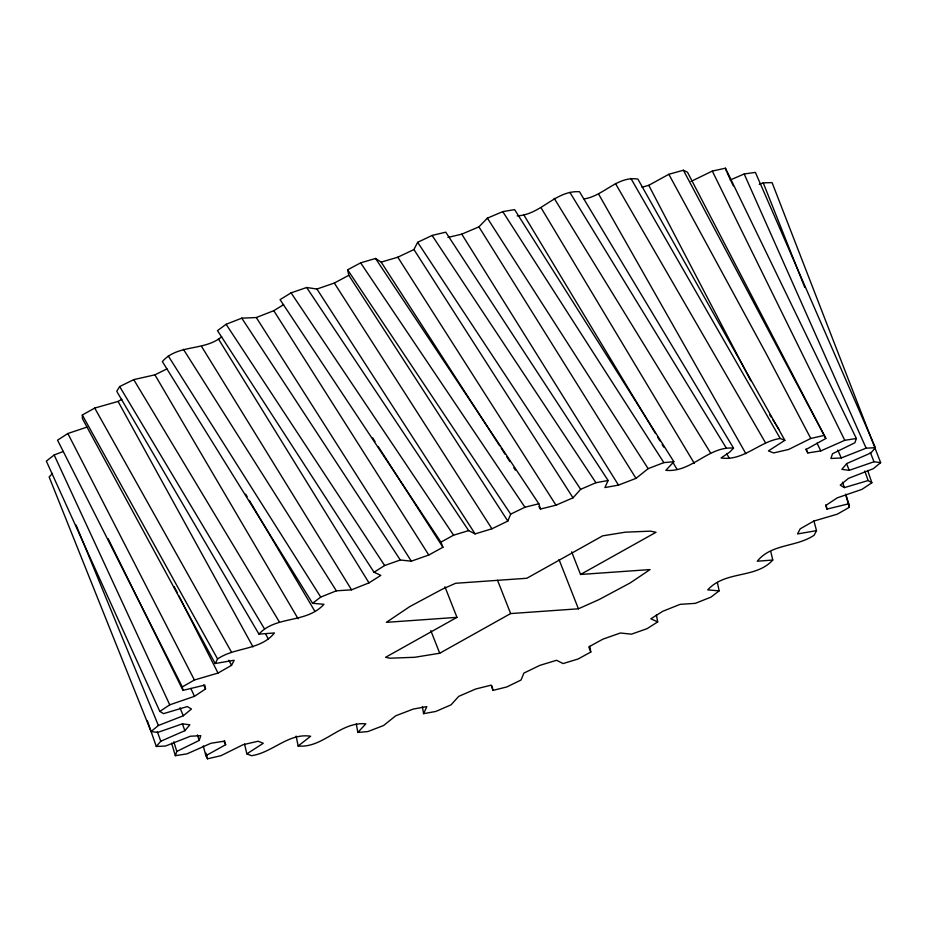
<?xml version="1.0" encoding="UTF-8"?>
<svg xmlns="http://www.w3.org/2000/svg" width="927" height="927" viewBox="0 0 927 927"><rect width="100%" height="100%" fill="white"/><g stroke="black" fill="none" stroke-linecap="round" stroke-linejoin="round"><path stroke-width="1.39" d="M244.554 744.01L246.849 753.871L263.291 743.269L258.112 741.241L243.117 744.694L220.927 755.702L207.497 758.796L205.875 755.702L225.655 744.694L223.847 741.241L210.927 743.269L186.93 753.871L175.354 755.69L176.814 751.438L173.801 741.785M176.814 751.438L199.178 740.441L200.811 735.69L190.441 736.223L165.585 746.003L156.304 746.478L147.254 720.557M690.986 181.437L712.307 171.078L725.447 168.204L856.351 438.494L854.903 442.747L832.527 453.743L830.905 458.483L841.264 457.961L866.131 448.17L875.412 447.695L755.389 172.387L744.184 173.975L730.163 180.047M507.822 521.078L510.684 514.137L524.937 507.231L538.83 503.767L540.464 509.05L555.98 505.18L573.013 497.822L580.661 489.329L595.922 482.724L608.124 480.51L445.748 232.179L432.109 235.435L417.648 242.306L413.94 249.537L397.799 257.208L381.171 262.109L375.528 258.471L360.638 262.862L347.648 269.827L348.819 275.284L507.822 521.078L491.924 528.784L475.111 533.894L468.656 530.603L306.663 287.497L291.078 292.862L280.07 299.641L440.916 542.133L442.932 547.266L428.784 555.018L411.321 561.171L400.29 560.001L384.647 565.516L374.021 572.237L217.497 330.626L226.107 324.288L241.785 318.158L256.292 317.532L273.789 310.696L283.616 304.647M589.827 646.351L590.789 652.052L578.124 658.993L563.06 663.57L556.594 660.279L539.792 665.389L523.894 673.095L521.02 680.047L506.779 686.953L492.874 690.418L491.24 685.134L475.736 688.993L458.703 696.362L451.043 704.856L435.783 711.449L423.581 713.674L426.837 706.594L413.222 709.074L395.702 715.806L383.569 725.517L367.868 731.565L357.834 732.446L356.292 723.929M608.124 480.51L604.879 487.579L618.494 485.111L636.003 478.367L648.147 468.656L663.848 462.619L673.871 461.727L514.624 209.629L502.77 211.623L487.382 218.146L478.923 226.872L461.762 234.149L447.926 237.451M121.854 399.317L118.065 401.426L94.728 408.077L82.306 415.006L82.445 418.68L215.191 663.523L217.578 658.946C235.099 646.942 260.383 650.58 274.438 632.956L258.946 634.126L116.756 391.31L119.676 386.559L133.743 379.63L154.913 374.832L166.987 368.888M63.337 451.461L54.148 454.972L46.35 461.125L159.838 711.415L169.745 704.821L194.473 696.328L205.527 688.958L204.774 685.088L182.978 690.372L182.306 686.907L194.392 680.001L218.019 673.06L231.518 665.354L234.195 660.244L215.191 663.523M813.906 520.904L816.525 530.65L814.126 535.227C796.617 547.231 771.322 543.604 757.278 561.217L772.77 560.047L770.789 551.6M156.304 746.478L160.777 741.229L184.879 730.685L189.873 724.821L182.468 723.825L157.694 732.423L151.055 731.53L49.154 477.011L52.491 473.407M875.412 447.695L870.928 452.944L846.838 463.5L841.832 469.352L849.236 470.348L874.01 461.75L880.65 462.643L772.087 182.619L763.245 182.851L759.306 184.369M357.834 732.446L365.841 723.848C340.105 721.345 323.256 748.356 298.158 746.026L296.142 736.096M673.871 461.727L665.864 470.325C691.612 472.84 708.448 445.829 733.558 448.158L579.491 191.715C555.146 190.278 541.032 214.786 517.15 215.887M733.558 448.158L729.723 452.098L721.09 457.938C743.257 461.449 759.283 441.472 780.221 438.483L784.868 440.302L768.425 450.904L773.605 452.932L788.587 449.479L810.789 438.471L824.219 435.377L825.841 438.483L806.05 449.491L807.857 452.944L820.789 450.916L844.775 440.313L856.351 438.494M258.946 634.126C275.956 615.25 306.211 623.883 323.952 604.3L312.573 603.303L162.352 361.576C177.578 343.975 204.496 351.333 221.704 336.721M772.77 560.047C755.76 578.935 725.493 570.29 707.753 589.873L719.132 590.881L717.382 582.388M151.055 731.53L158.39 725.493L183.279 715.783L191.472 709.039L187.312 706.559L163.569 713.639L159.838 711.415M880.65 462.643L873.315 468.691L848.425 478.39L840.244 485.134L844.404 487.614L868.135 480.545L871.867 482.758L861.959 489.363L837.232 497.857L826.177 505.215L826.942 509.085L848.726 503.801L849.41 507.266L837.313 514.172L813.686 521.125L800.198 528.83L797.521 533.94L816.525 530.65M298.158 746.026L310.626 736.235C288.448 732.724 272.422 752.712 251.484 755.702L246.849 753.871M312.573 603.303L320.73 597.069L336.362 590.823L351.553 589.827L368.992 582.874L380.846 575.366L374.021 572.237M719.132 590.881L710.974 597.115L695.343 603.35L680.151 604.346L662.712 611.31L650.858 618.807L657.683 621.936L647.069 628.668L631.426 634.172L620.383 633.002L602.921 639.155L588.784 646.907L590.789 652.052M86.999 427.104L67.856 433.512L57.544 440.186L182.306 686.907M584.056 198.934C603.442 196.084 617.324 175.666 637.88 179.096L784.868 440.302M444.914 586.745L456.965 617.359L385.574 657.301L389.827 658.205L414.763 657.278L439.722 653.234L510.638 613.57L578.413 608.796L599.236 599.491L630.244 582.898L650.082 569.572L580.545 574.473L571.646 551.843M580.545 574.473L656.015 532.272L650.418 531.148L625.331 532.179L602.666 535.841L526.837 578.263L455.586 583.292L441.889 589.387L409.85 606.548L386.35 622.341L456.965 617.359M641.982 187.208L648.761 185.319L668.831 174.288L683.396 170.232L687.521 172.271L825.841 438.483M440.916 542.133L453.593 535.18L468.656 530.603M306.663 287.497L316.93 289.039L334.323 283.059L348.819 275.284M360.638 262.862L524.937 507.231M291.078 292.862L453.593 535.18M375.528 258.471L538.83 503.767M347.648 269.827L510.684 514.137M432.109 235.435L595.922 482.724M417.648 242.306L580.661 489.329M226.107 324.288L384.647 565.516M241.785 318.158L400.29 560.001M316.93 289.039L475.111 533.894M381.171 262.109L499.665 445.794M501.229 448.228L505.157 454.311M506.721 456.744L509.862 461.611M513.79 467.695L515.354 470.128M538.9 506.617L540.464 509.05M502.77 211.623L663.848 462.619M487.382 218.146L648.147 468.656M334.323 283.059L491.924 528.784M372.7 437.95L375.041 441.6M378.158 446.455L442.932 547.266M413.94 249.537L573.013 497.822M769.653 414.74L771.206 417.173M772.759 419.607L778.958 429.317M397.799 257.208L555.98 505.18M273.789 310.696L428.784 555.018M256.292 317.532L411.321 561.171M183.395 349.27L336.362 590.823M168.239 355.922L320.73 597.069M478.923 226.872L636.003 478.367M461.762 234.149L618.494 485.111M218.505 339.073L368.992 582.874M201.588 346.501L351.553 589.827M554.161 198.285L710.546 452.921M569.873 192.364L726.073 447.683M523.755 214.774L655.482 433.5M657.707 437.208L659.943 440.916M662.179 444.624L663.662 447.092M672.596 461.924L677.058 469.34M133.743 379.63L279.34 621.89M541.298 208.169L694.393 463.477M119.676 386.559L264.322 628.61M245.678 494.161L247.15 496.652M249.351 500.395L314.844 611.264M154.913 374.832L298.1 618.761M615.435 183.476L765.459 442.735M630.87 178.39L780.221 438.483M726.559 453.454L729.433 458.471M598.645 194.137L745.911 453.732M94.728 408.077L231.402 652.005M265.609 634.056L268.424 639.12M82.306 415.006L217.578 658.946M118.065 401.426L253.001 646.872M668.831 174.288L766.907 354.96L810.789 438.471M683.396 170.232L824.219 435.377M648.761 185.319L750.777 380.754M228.876 660.221L231.518 665.354M67.856 433.512L194.392 680.001M174.206 586.594L177.474 593.037M178.784 595.621L218.019 673.06M805.934 449.062L807.857 452.944M712.307 171.078L844.775 440.313M108.1 538.622L182.978 690.372M816.988 443.118L820.789 450.916M727.15 172.816L733.327 185.852M203.685 685.053L205.527 688.958M54.148 454.972L169.745 704.821M190.846 688.448L194.473 696.328M744.184 173.975L866.131 448.17M837.753 450.035L841.264 457.961M179.989 707.788L183.279 715.783M76.095 525.064L158.39 725.493M846.56 463.639L849.236 470.348M763.245 182.851L804.787 287.44M870.291 452.364L874.01 461.75M559.027 559.549L578.413 608.796M497.544 580.29L510.638 613.57M430.812 630.603L439.722 653.234M182.399 723.906L184.879 730.685M157.358 731.716L160.777 741.229M842.458 482.167L844.404 487.614M864.798 471.009L868.135 480.545M867.672 470.464L871.867 482.758M725.447 168.204L726.536 171.507M197.416 734.926L199.178 740.441M825.633 504.948L826.942 509.085M845.76 494.149L848.726 503.801M171.611 743.234L175.354 755.69M845.702 494.821L849.41 507.266M224.496 740.522L225.655 744.694M203.245 745.922L205.875 755.702M206.049 753.211L207.497 758.796M656.386 614.833L657.683 621.936M422.388 706.559L423.581 713.674M492.179 686.142L492.874 690.418"/></g></svg>
